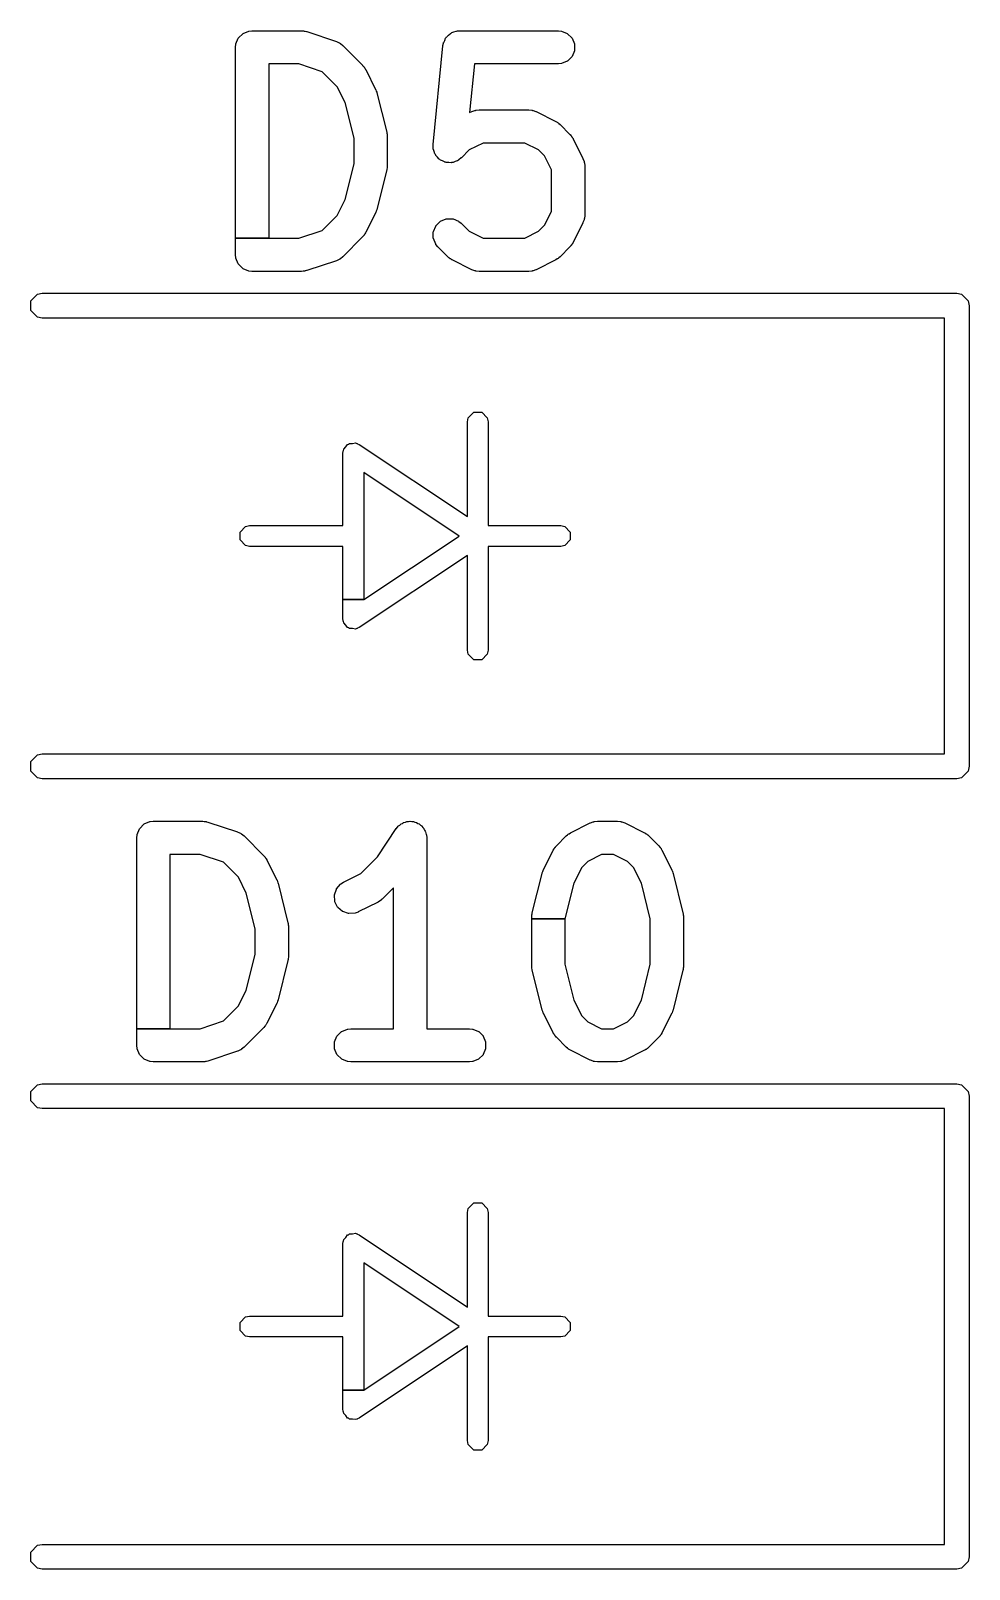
# Model space of a CAD drawing. Header units: millimetres. Extents: x 73 to 173, y -160 to -92.
# Drawn here: x 156.77 to 161.3, y -154.49 to -147.07 of the extents above; entities that cross this region are included whole.
import ezdxf

# ---------------------------------------------------------------- set-up
doc = ezdxf.new("R2010")
doc.units = ezdxf.units.MM
doc.layers.add('F.Silkscreen', color=41, linetype='CONTINUOUS', true_color=0xf2eda1)

msp = doc.modelspace()

# ---------------------------------------------------------------- linework, layer by layer
at = {"layer": 'F.Silkscreen', "linetype": 'CONTINUOUS'}
for p, q in [((157.763727, -147.138274), (157.774926, -147.111238)), ((157.774926, -147.111238), (157.776009, -147.109615)), ((157.776009, -147.109615), (157.796701, -147.088923)), ((157.796701, -147.088923), (157.798324, -147.08784)), ((157.798324, -147.08784), (157.82536, -147.076641)), ((157.82536, -147.076641), (157.826783, -147.076284)), ((157.826783, -147.076284), (157.841415, -147.074843)), ((157.841415, -147.074843), (157.841905, -147.074819)), ((157.841905, -147.074819), (158.08, -147.074819)), ((158.08, -147.074819), (158.08049, -147.074843)), ((158.08049, -147.074843), (158.087476, -147.07553)), ((158.087476, -147.07553), (158.089026, -147.075421)), ((158.089026, -147.075421), (158.090488, -147.075532)), ((158.090488, -147.075532), (158.09278, -147.076052)), ((158.09278, -147.076052), (158.095123, -147.076284)), ((158.095123, -147.076284), (158.096545, -147.07664)), ((158.096545, -147.07664), (158.097989, -147.077237)), ((158.097989, -147.077237), (158.104826, -147.078793)), ((158.104826, -147.078793), (158.105298, -147.078925)), ((158.105298, -147.078925), (158.248155, -147.126544)), ((158.770826, -147.121133), (158.774926, -147.111237)), ((158.774926, -147.111237), (158.776009, -147.109616)), ((158.776009, -147.109616), (158.778158, -147.107465)), ((158.778158, -147.107465), (158.779595, -147.104789)), ((158.779595, -147.104789), (158.780834, -147.103283)), ((158.780834, -147.103283), (158.789128, -147.096495)), ((158.789128, -147.096495), (158.796702, -147.088923)), ((158.796702, -147.088923), (158.798322, -147.08784)), ((158.798322, -147.08784), (158.801129, -147.086675)), ((158.801129, -147.086675), (158.803484, -147.084751)), ((158.803484, -147.084751), (158.805204, -147.083835)), ((158.805204, -147.083835), (158.815462, -147.080739)), ((158.815462, -147.080739), (158.82536, -147.07664)), ((158.82536, -147.07664), (158.826782, -147.076284)), ((158.826782, -147.076284), (158.831902, -147.075778)), ((158.831902, -147.075778), (158.833224, -147.075381)), ((158.833224, -147.075381), (158.83516, -147.075194)), ((158.83516, -147.075194), (158.836494, -147.075326)), ((158.836494, -147.075326), (158.841416, -147.074843)), ((158.841416, -147.074843), (158.841905, -147.074819)), ((158.841905, -147.074819), (159.318095, -147.074819)), ((159.318095, -147.074819), (159.318585, -147.074843)), ((159.318585, -147.074843), (159.333217, -147.076284)), ((159.333217, -147.076284), (159.33464, -147.076641)), ((159.33464, -147.076641), (159.361676, -147.08784)), ((159.361676, -147.08784), (159.363299, -147.088923)), ((159.363299, -147.088923), (159.383991, -147.109615)), ((159.383991, -147.109615), (159.385074, -147.111238)), ((159.385074, -147.111238), (159.396273, -147.138274)), ((157.761905, -147.154819), (157.761929, -147.154329)), ((157.761905, -148.074819), (157.761905, -147.154819)), ((157.761929, -147.154329), (157.76337, -147.139697)), ((157.76337, -147.139697), (157.763727, -147.138274)), ((158.248155, -147.126544), (158.248612, -147.126721)), ((158.248612, -147.126721), (158.262037, -147.132715)), ((158.262037, -147.132715), (158.263275, -147.133504)), ((158.263275, -147.133504), (158.264696, -147.134737)), ((158.264696, -147.134737), (158.266439, -147.135459)), ((158.266439, -147.135459), (158.267697, -147.136213)), ((158.267697, -147.136213), (158.279062, -147.14554)), ((158.279062, -147.14554), (158.279426, -147.145869)), ((158.279426, -147.145869), (158.374664, -147.241107)), ((158.714683, -147.623048), (158.762302, -147.146858)), ((158.762302, -147.146858), (158.762375, -147.146373)), ((158.762375, -147.146373), (158.763346, -147.141528)), ((158.763346, -147.140187), (158.763726, -147.138275)), ((158.763346, -147.141528), (158.763346, -147.140187)), ((158.763726, -147.138275), (158.764253, -147.137)), ((158.764253, -147.137), (158.765265, -147.131957)), ((158.765265, -147.131957), (158.765761, -147.130576)), ((158.765761, -147.130576), (158.770826, -147.121133)), ((159.396273, -147.171364), (159.385074, -147.1984)), ((159.396273, -147.138274), (159.396654, -147.140187)), ((159.396654, -147.169451), (159.396273, -147.171364)), ((159.396654, -147.140187), (159.396654, -147.169451)), ((158.06702, -147.234819), (157.921905, -147.234819)), ((157.921905, -147.234819), (157.921905, -148.074819)), ((158.17964, -147.272359), (158.06702, -147.234819)), ((158.374664, -147.241107), (158.374993, -147.241471)), ((158.374993, -147.241471), (158.379445, -147.246895)), ((158.379445, -147.246895), (158.380622, -147.247916)), ((158.380622, -147.247916), (158.381576, -147.249028)), ((158.381576, -147.249028), (158.382827, -147.251015)), ((158.382827, -147.251015), (158.384321, -147.252836)), ((158.384321, -147.252836), (158.385076, -147.254096)), ((158.385076, -147.254096), (158.385672, -147.255536)), ((158.385672, -147.255536), (158.389408, -147.261471)), ((158.389408, -147.261471), (158.389649, -147.261899)), ((158.389649, -147.261899), (158.437268, -147.357137)), ((158.914304, -147.234819), (158.890837, -147.46948)), ((159.318095, -147.234819), (158.914304, -147.234819)), ((159.318585, -147.234795), (159.318095, -147.234819)), ((159.333217, -147.233354), (159.318585, -147.234795)), ((159.33464, -147.232997), (159.333217, -147.233354)), ((159.361676, -147.221798), (159.33464, -147.232997)), ((159.363299, -147.220715), (159.361676, -147.221798)), ((159.383991, -147.200023), (159.363299, -147.220715)), ((159.385074, -147.1984), (159.383991, -147.200023)), ((158.252347, -147.345066), (158.17964, -147.272359)), ((158.29023, -147.420832), (158.252347, -147.345066)), ((158.437268, -147.357137), (158.437466, -147.357586)), ((158.437466, -147.357586), (158.43769, -147.358172)), ((158.43769, -147.358172), (158.438237, -147.359196)), ((158.438237, -147.359196), (158.440412, -147.365285)), ((158.440412, -147.365285), (158.442721, -147.371317)), ((158.442721, -147.371317), (158.442972, -147.37245)), ((158.442972, -147.37245), (158.443183, -147.373041)), ((158.443183, -147.373041), (158.443326, -147.373511)), ((158.443326, -147.373511), (158.490945, -147.563987)), ((158.333333, -147.593241), (158.29023, -147.420832)), ((158.890837, -147.46948), (158.901366, -147.464217)), ((158.901366, -147.464217), (158.901815, -147.464019)), ((158.901815, -147.464019), (158.915546, -147.458764)), ((158.915546, -147.458764), (158.916977, -147.458447)), ((158.916977, -147.458447), (158.918857, -147.458312)), ((158.918857, -147.458312), (158.920599, -147.457592)), ((158.920599, -147.457592), (158.922021, -147.457236)), ((158.922021, -147.457236), (158.936653, -147.455795)), ((158.936653, -147.455795), (158.937143, -147.455771)), ((158.937143, -147.455771), (159.175238, -147.455771)), ((159.175238, -147.455771), (159.175728, -147.455795)), ((159.175728, -147.455795), (159.19036, -147.457236)), ((159.19036, -147.457236), (159.191783, -147.457593)), ((159.191783, -147.457593), (159.193522, -147.458313)), ((159.193522, -147.458313), (159.195401, -147.458447)), ((159.195401, -147.458447), (159.196834, -147.458764)), ((159.196834, -147.458764), (159.210566, -147.464019)), ((159.210566, -147.464019), (159.211015, -147.464217)), ((159.211015, -147.464217), (159.306253, -147.511836)), ((159.306253, -147.511836), (159.30668, -147.512076)), ((159.30668, -147.512076), (159.312621, -147.515814)), ((159.312621, -147.515814), (159.314059, -147.516411)), ((159.314059, -147.516411), (159.315317, -147.517166)), ((159.315317, -147.517166), (159.317127, -147.518652)), ((159.317127, -147.518652), (159.319123, -147.519908)), ((159.319123, -147.519908), (159.320238, -147.520864)), ((159.320238, -147.520864), (159.321261, -147.522044)), ((159.321261, -147.522044), (159.326681, -147.526492)), ((159.326681, -147.526492), (159.327045, -147.526821)), ((159.327045, -147.526821), (159.374664, -147.57444)), ((158.333333, -147.716395), (158.333333, -147.593241)), ((158.490945, -147.563987), (158.49104, -147.564469)), ((158.49104, -147.564469), (158.491324, -147.566392)), ((158.491324, -147.566392), (158.491512, -147.566846)), ((158.491512, -147.566846), (158.491868, -147.568269)), ((158.491868, -147.568269), (158.492398, -147.57366)), ((158.492398, -147.57366), (158.49319, -147.579012)), ((158.493189, -147.580482), (158.493117, -147.580959)), ((158.493117, -147.580959), (158.493309, -147.582899)), ((158.49319, -147.579012), (158.493189, -147.580482)), ((158.493309, -147.582899), (158.493333, -147.58339)), ((158.493333, -147.58339), (158.493333, -147.726247)), ((158.714636, -147.638242), (158.714658, -147.623539)), ((158.714658, -147.623539), (158.714683, -147.623048)), ((158.956028, -147.615771), (158.889296, -147.649137)), ((159.156353, -147.615771), (158.956028, -147.615771)), ((159.223085, -147.649137), (159.156353, -147.615771)), ((159.374664, -147.57444), (159.374993, -147.574804)), ((159.374993, -147.574804), (159.379442, -147.580226)), ((159.379442, -147.580226), (159.380621, -147.581248)), ((159.380621, -147.581248), (159.381577, -147.582363)), ((159.381577, -147.582363), (159.382829, -147.584353)), ((159.382829, -147.584353), (159.384319, -147.586168)), ((159.384319, -147.586168), (159.385074, -147.587427)), ((159.385074, -147.587427), (159.385668, -147.588861)), ((159.385668, -147.588861), (159.389409, -147.594805)), ((159.389409, -147.594805), (159.389649, -147.595232)), ((159.389649, -147.595232), (159.437268, -147.69047)), ((158.714849, -147.639694), (158.714636, -147.638242)), ((158.715727, -147.642603), (158.714849, -147.639694)), ((158.715727, -147.64564), (158.715727, -147.642603)), ((158.716108, -147.647553), (158.715727, -147.64564)), ((158.720204, -147.657442), (158.716108, -147.647553)), ((158.723302, -147.667709), (158.720204, -147.657442)), ((158.724219, -147.669431), (158.723302, -147.667709)), ((158.726143, -147.671783), (158.724219, -147.669431)), ((158.727307, -147.674591), (158.726143, -147.671783)), ((158.72839, -147.676213), (158.727307, -147.674591)), ((158.735971, -147.683794), (158.72839, -147.676213)), ((158.74275, -147.692079), (158.735971, -147.683794)), ((158.744257, -147.693319), (158.74275, -147.692079)), ((158.746929, -147.694752), (158.744257, -147.693319)), ((158.749082, -147.696905), (158.746929, -147.694752)), ((158.750704, -147.697988), (158.749082, -147.696905)), ((158.760598, -147.702086), (158.750704, -147.697988)), ((158.770043, -147.707153), (158.760598, -147.702086)), ((158.771911, -147.707722), (158.770043, -147.707153)), ((158.774933, -147.708023), (158.771911, -147.707722)), ((158.777741, -147.709187), (158.774933, -147.708023)), ((158.779655, -147.709568), (158.777741, -147.709187)), ((158.790368, -147.709568), (158.779655, -147.709568)), ((158.801028, -147.710634), (158.790368, -147.709568)), ((158.80588, -147.709568), (158.80297, -147.710446)), ((158.808917, -147.709568), (158.80588, -147.709568)), ((158.810831, -147.709187), (158.808917, -147.709568)), ((158.820723, -147.705088), (158.810831, -147.709187)), ((158.830986, -147.701993), (158.820723, -147.705088)), ((158.832709, -147.701075), (158.830986, -147.701993)), ((158.835061, -147.699149), (158.832709, -147.701075)), ((158.837867, -147.697988), (158.835061, -147.699149)), ((158.839126, -147.697234), (158.837867, -147.697988)), ((158.850491, -147.687907), (158.839126, -147.697234)), ((158.850855, -147.687578), (158.850491, -147.687907)), ((158.889296, -147.649137), (158.850855, -147.687578)), ((159.252348, -147.6784), (159.223085, -147.649137)), ((159.285714, -147.745132), (159.252348, -147.6784)), ((159.437268, -147.69047), (159.437466, -147.690919)), ((159.437466, -147.690919), (159.442721, -147.70465)), ((159.442721, -147.70465), (159.443038, -147.706083)), ((159.443038, -147.706083), (159.443171, -147.707962)), ((159.443171, -147.707962), (159.443892, -147.709702)), ((159.443892, -147.709702), (159.444249, -147.711125)), ((158.29023, -147.888803), (158.333333, -147.716395)), ((158.490945, -147.74565), (158.443326, -147.936126)), ((158.49104, -147.745168), (158.490945, -147.74565)), ((158.491324, -147.743243), (158.49104, -147.745168)), ((158.491511, -147.742793), (158.491324, -147.743243)), ((158.491868, -147.741368), (158.491511, -147.742793)), ((158.492398, -147.735975), (158.491868, -147.741368)), ((158.49319, -147.730625), (158.492398, -147.735975)), ((158.493309, -147.726738), (158.493117, -147.728677)), ((158.493117, -147.728677), (158.493189, -147.729156)), ((158.493189, -147.729156), (158.49319, -147.730625)), ((158.493333, -147.726247), (158.493309, -147.726738)), ((158.80297, -147.710446), (158.801028, -147.710634)), ((159.285714, -147.945456), (159.285714, -147.745132)), ((159.444249, -147.711125), (159.44569, -147.725757)), ((159.44569, -147.725757), (159.445714, -147.726247)), ((159.445714, -147.726247), (159.445714, -147.964342)), ((158.252347, -147.96457), (158.29023, -147.888803)), ((158.179639, -148.037278), (158.252347, -147.96457)), ((158.437268, -147.9525), (158.389649, -148.047738)), ((158.437466, -147.952049), (158.437268, -147.9525)), ((158.437689, -147.951464), (158.437466, -147.952049)), ((158.438237, -147.950441), (158.437689, -147.951464)), ((158.440407, -147.944365), (158.438237, -147.950441)), ((158.442721, -147.938321), (158.440407, -147.944365)), ((158.442971, -147.937188), (158.442721, -147.938321)), ((158.443183, -147.936597), (158.442971, -147.937188)), ((158.443326, -147.936126), (158.443183, -147.936597)), ((158.72839, -148.014376), (158.749083, -147.993683)), ((158.749083, -147.993683), (158.750706, -147.9926)), ((158.750706, -147.9926), (158.777742, -147.981402)), ((158.777742, -147.981402), (158.779655, -147.981021)), ((158.779655, -147.981021), (158.808918, -147.981021)), ((158.808918, -147.981021), (158.810831, -147.981402)), ((158.810831, -147.981402), (158.837867, -147.992601)), ((158.837867, -147.992601), (158.839126, -147.993355)), ((158.839126, -147.993355), (158.850492, -148.002683)), ((158.850492, -148.002683), (158.850856, -148.003013)), ((158.850856, -148.003013), (158.889294, -148.041452)), ((159.252346, -148.012191), (159.285714, -147.945456)), ((159.437268, -148.000119), (159.389649, -148.095357)), ((159.437466, -147.99967), (159.437268, -148.000119)), ((159.442721, -147.985939), (159.437466, -147.99967)), ((159.443038, -147.984506), (159.442721, -147.985939)), ((159.443171, -147.982626), (159.443038, -147.984506)), ((159.443892, -147.980888), (159.443171, -147.982626)), ((159.444249, -147.979464), (159.443892, -147.980888)), ((159.44569, -147.964832), (159.444249, -147.979464)), ((159.445714, -147.964342), (159.44569, -147.964832)), ((157.761905, -148.154819), (157.761905, -148.074819)), ((157.761905, -148.074819), (157.921905, -148.074819)), ((157.921905, -148.074819), (157.761905, -148.074819)), ((157.921905, -148.074819), (158.06702, -148.074819)), ((158.06702, -148.074819), (158.179639, -148.037278)), ((158.374665, -148.068529), (158.279426, -148.163769)), ((158.374994, -148.068165), (158.374665, -148.068529)), ((158.379441, -148.062744), (158.374994, -148.068165)), ((158.380619, -148.061724), (158.379441, -148.062744)), ((158.381577, -148.060607), (158.380619, -148.061724)), ((158.382828, -148.058616), (158.381577, -148.060607)), ((158.38432, -148.056801), (158.382828, -148.058616)), ((158.385076, -148.055539), (158.38432, -148.056801)), ((158.385669, -148.054103), (158.385076, -148.055539)), ((158.389408, -148.048166), (158.385669, -148.054103)), ((158.389649, -148.047738), (158.389408, -148.048166)), ((158.715727, -148.044948), (158.716108, -148.043035)), ((158.715727, -148.074211), (158.715727, -148.044948)), ((158.716108, -148.076124), (158.715727, -148.074211)), ((158.716108, -148.043035), (158.727307, -148.015999)), ((158.727306, -148.10316), (158.716108, -148.076124)), ((158.727307, -148.015999), (158.72839, -148.014376)), ((158.889294, -148.041452), (158.956028, -148.074819)), ((158.956028, -148.074819), (159.156353, -148.074819)), ((159.156353, -148.074819), (159.223085, -148.041452)), ((159.223085, -148.041452), (159.252346, -148.012191)), ((157.761929, -148.155309), (157.761905, -148.154819)), ((157.76337, -148.169941), (157.761929, -148.155309)), ((158.72806, -148.104419), (158.727306, -148.10316)), ((158.737387, -148.115784), (158.72806, -148.104419)), ((158.737716, -148.116147), (158.737387, -148.115784)), ((158.785335, -148.163767), (158.737716, -148.116147)), ((159.374664, -148.116148), (159.327046, -148.163767)), ((159.374993, -148.115785), (159.374664, -148.116148)), ((159.379441, -148.110363), (159.374993, -148.115785)), ((159.380619, -148.109343), (159.379441, -148.110363)), ((159.381577, -148.108226), (159.380619, -148.109343)), ((159.382828, -148.106235), (159.381577, -148.108226)), ((159.38432, -148.10442), (159.382828, -148.106235)), ((159.385076, -148.103158), (159.38432, -148.10442)), ((159.385669, -148.101722), (159.385076, -148.103158)), ((159.389408, -148.095785), (159.385669, -148.101722)), ((159.389649, -148.095357), (159.389408, -148.095785)), ((157.763727, -148.171364), (157.76337, -148.169941)), ((157.774926, -148.1984), (157.763727, -148.171364)), ((157.776009, -148.200023), (157.774926, -148.1984)), ((157.796701, -148.220715), (157.776009, -148.200023)), ((157.798324, -148.221798), (157.796701, -148.220715)), ((157.82536, -148.232997), (157.798324, -148.221798)), ((158.248155, -148.183094), (158.105298, -148.230713)), ((158.248612, -148.182917), (158.248155, -148.183094)), ((158.262037, -148.176923), (158.248612, -148.182917)), ((158.263276, -148.176133), (158.262037, -148.176923)), ((158.264696, -148.1749), (158.263276, -148.176133)), ((158.266437, -148.17418), (158.264696, -148.1749)), ((158.267697, -148.173425), (158.266437, -148.17418)), ((158.279062, -148.164098), (158.267697, -148.173425)), ((158.279426, -148.163769), (158.279062, -148.164098)), ((158.785699, -148.164097), (158.785335, -148.163767)), ((158.791121, -148.168546), (158.785699, -148.164097)), ((158.792144, -148.169726), (158.791121, -148.168546)), ((158.793257, -148.170681), (158.792144, -148.169726)), ((158.795249, -148.171935), (158.793257, -148.170681)), ((158.797065, -148.173425), (158.795249, -148.171935)), ((158.798323, -148.174179), (158.797065, -148.173425)), ((158.799757, -148.174773), (158.798323, -148.174179)), ((158.805701, -148.178514), (158.799757, -148.174773)), ((158.806128, -148.178754), (158.805701, -148.178514)), ((158.901366, -148.226373), (158.806128, -148.178754)), ((158.901815, -148.226571), (158.901366, -148.226373)), ((158.915546, -148.231826), (158.901815, -148.226571)), ((159.210566, -148.226571), (159.196834, -148.231826)), ((159.211015, -148.226373), (159.210566, -148.226571)), ((159.306253, -148.178754), (159.211015, -148.226373)), ((159.306681, -148.178513), (159.306253, -148.178754)), ((159.312617, -148.174775), (159.306681, -148.178513)), ((159.314057, -148.17418), (159.312617, -148.174775)), ((159.315317, -148.173424), (159.314057, -148.17418)), ((159.317127, -148.171937), (159.315317, -148.173424)), ((159.319123, -148.170682), (159.317127, -148.171937)), ((159.320238, -148.169725), (159.319123, -148.170682)), ((159.321259, -148.168546), (159.320238, -148.169725)), ((159.326682, -148.164097), (159.321259, -148.168546)), ((159.327046, -148.163767), (159.326682, -148.164097)), ((157.826783, -148.233354), (157.82536, -148.232997)), ((157.841415, -148.234795), (157.826783, -148.233354)), ((157.841905, -148.234819), (157.841415, -148.234795)), ((158.08, -148.234819), (157.841905, -148.234819)), ((158.080491, -148.234795), (158.08, -148.234819)), ((158.087475, -148.234106), (158.080491, -148.234795)), ((158.089024, -148.234217), (158.087475, -148.234106)), ((158.090489, -148.234105), (158.089024, -148.234217)), ((158.092776, -148.233584), (158.090489, -148.234105)), ((158.095121, -148.233354), (158.092776, -148.233584)), ((158.096547, -148.232997), (158.095121, -148.233354)), ((158.097985, -148.2324), (158.096547, -148.232997)), ((158.104825, -148.230846), (158.097985, -148.2324)), ((158.105298, -148.230713), (158.104825, -148.230846)), ((158.916979, -148.232143), (158.915546, -148.231826)), ((158.918858, -148.232276), (158.916979, -148.232143)), ((158.920598, -148.232997), (158.918858, -148.232276)), ((158.922021, -148.233354), (158.920598, -148.232997)), ((158.936653, -148.234795), (158.922021, -148.233354)), ((158.937143, -148.234819), (158.936653, -148.234795)), ((159.175238, -148.234819), (158.937143, -148.234819)), ((159.175728, -148.234795), (159.175238, -148.234819)), ((159.19036, -148.233354), (159.175728, -148.234795)), ((159.191785, -148.232997), (159.19036, -148.233354)), ((159.193522, -148.232276), (159.191785, -148.232997)), ((159.1954, -148.232144), (159.193522, -148.232276)), ((159.196834, -148.231826), (159.1954, -148.232144)), ((156.774567, -148.377039), (156.807039, -148.344567)), ((156.774567, -148.422961), (156.774567, -148.377039)), ((156.807039, -148.344567), (156.83, -148.34)), ((156.83, -148.34), (161.24, -148.34)), ((161.24, -148.34), (161.262961, -148.344567)), ((161.262961, -148.344567), (161.295433, -148.377039)), ((161.295433, -148.377039), (161.3, -148.4)), ((156.807039, -148.455433), (156.774567, -148.422961)), ((161.3, -148.4), (161.3, -150.62)), ((156.83, -148.46), (156.807039, -148.455433)), ((161.18, -148.46), (156.83, -148.46)), ((161.18, -150.56), (161.18, -148.46)), ((158.88, -148.96), (158.883806, -148.940866)), ((158.88, -149.416573), (158.88, -148.96)), ((158.883806, -148.940866), (158.910866, -148.913806)), ((158.910866, -148.913806), (158.949134, -148.913806)), ((158.949134, -148.913806), (158.976194, -148.940866)), ((158.976194, -148.940866), (158.98, -148.96)), ((158.98, -148.96), (158.98, -149.46)), ((158.28, -149.11), (158.281441, -149.102751)), ((158.28, -149.46), (158.28, -149.11)), ((158.280951, -149.100297), (158.282346, -149.098203)), ((158.281441, -149.102751), (158.280951, -149.100297)), ((158.282346, -149.098203), (158.283806, -149.090866)), ((158.283806, -149.090866), (158.294102, -149.080569)), ((158.294102, -149.080569), (158.302178, -149.068456)), ((158.302178, -149.068456), (158.307225, -149.067446)), ((158.307225, -149.067446), (158.310866, -149.063806)), ((158.310866, -149.063806), (158.325428, -149.063806)), ((158.325428, -149.063806), (158.339703, -149.060951)), ((158.339703, -149.060951), (158.346617, -149.063806)), ((158.346617, -149.063806), (158.349134, -149.063806)), ((158.349134, -149.063806), (158.350904, -149.065576)), ((158.350904, -149.065576), (158.357735, -149.068397)), ((158.357735, -149.068397), (158.88, -149.416573)), ((158.839861, -149.51), (158.38, -149.203426)), ((158.38, -149.203426), (158.38, -149.816573)), ((157.783806, -149.490866), (157.810866, -149.463806)), ((157.810866, -149.463806), (157.83, -149.46)), ((157.83, -149.46), (158.28, -149.46)), ((158.98, -149.46), (159.33, -149.46)), ((159.33, -149.46), (159.349134, -149.463806)), ((159.349134, -149.463806), (159.376194, -149.490866)), ((157.783806, -149.529134), (157.783806, -149.490866)), ((157.810866, -149.556194), (157.783806, -149.529134)), ((157.83, -149.56), (157.810866, -149.556194)), ((158.28, -149.56), (157.83, -149.56)), ((158.28, -149.816573), (158.28, -149.56)), ((158.38, -149.816573), (158.839861, -149.51)), ((159.33, -149.56), (158.98, -149.56)), ((158.98, -149.56), (158.98, -150.06)), ((159.349134, -149.556194), (159.33, -149.56)), ((159.376194, -149.529134), (159.349134, -149.556194)), ((159.376194, -149.490866), (159.376194, -149.529134)), ((158.88, -149.603426), (158.357735, -149.951603)), ((158.88, -150.06), (158.88, -149.603426)), ((158.28, -149.91), (158.28, -149.816573)), ((158.28, -149.816573), (158.38, -149.816573)), ((158.38, -149.816573), (158.28, -149.816573)), ((158.281441, -149.917248), (158.28, -149.91)), ((158.280951, -149.919703), (158.281441, -149.917248)), ((158.282346, -149.921796), (158.280951, -149.919703)), ((158.283806, -149.929134), (158.282346, -149.921796)), ((158.294102, -149.93943), (158.283806, -149.929134)), ((158.302178, -149.951544), (158.294102, -149.93943)), ((158.307225, -149.952553), (158.302178, -149.951544)), ((158.310866, -149.956194), (158.307225, -149.952553)), ((158.325428, -149.956194), (158.310866, -149.956194)), ((158.339703, -149.959049), (158.325428, -149.956194)), ((158.346617, -149.956194), (158.339703, -149.959049)), ((158.349134, -149.956194), (158.346617, -149.956194)), ((158.350904, -149.954423), (158.349134, -149.956194)), ((158.357735, -149.951603), (158.350904, -149.954423)), ((158.883806, -150.079134), (158.88, -150.06)), ((158.910866, -150.106194), (158.883806, -150.079134)), ((158.976194, -150.079134), (158.949134, -150.106194)), ((158.98, -150.06), (158.976194, -150.079134)), ((158.949134, -150.106194), (158.910866, -150.106194)), ((156.774567, -150.597039), (156.807039, -150.564567)), ((156.774567, -150.642961), (156.774567, -150.597039)), ((156.807039, -150.564567), (156.83, -150.56)), ((156.83, -150.56), (161.18, -150.56)), ((156.807039, -150.675433), (156.774567, -150.642961)), ((156.83, -150.68), (156.807039, -150.675433)), ((161.262961, -150.675433), (161.24, -150.68)), ((161.295433, -150.642961), (161.262961, -150.675433)), ((161.3, -150.62), (161.295433, -150.642961)), ((161.24, -150.68), (156.83, -150.68)), ((157.299818, -150.919615), (157.32051, -150.898923)), ((157.32051, -150.898923), (157.322133, -150.89784)), ((157.322133, -150.89784), (157.349169, -150.886641)), ((157.349169, -150.886641), (157.350592, -150.886284)), ((157.350592, -150.886284), (157.365224, -150.884843)), ((157.365224, -150.884843), (157.365714, -150.884819)), ((157.365714, -150.884819), (157.603809, -150.884819)), ((157.603809, -150.884819), (157.604299, -150.884843)), ((157.604299, -150.884843), (157.611285, -150.88553)), ((157.611285, -150.88553), (157.612835, -150.885421)), ((157.612835, -150.885421), (157.614297, -150.885532)), ((157.614297, -150.885532), (157.616589, -150.886052)), ((157.616589, -150.886052), (157.618932, -150.886284)), ((157.618932, -150.886284), (157.620354, -150.88664)), ((157.620354, -150.88664), (157.621798, -150.887237)), ((157.621798, -150.887237), (157.628635, -150.888793)), ((157.628635, -150.888793), (157.629107, -150.888925)), ((157.629107, -150.888925), (157.771964, -150.936544)), ((158.553701, -150.903826), (158.558606, -150.898923)), ((158.558606, -150.898923), (158.560227, -150.89784)), ((158.560227, -150.89784), (158.566556, -150.895217)), ((158.566556, -150.895217), (158.572254, -150.891403)), ((158.572254, -150.891403), (158.574055, -150.890655)), ((158.574055, -150.890655), (158.580853, -150.889294)), ((158.580853, -150.889294), (158.587264, -150.88664)), ((158.587264, -150.88664), (158.589177, -150.88626)), ((158.589177, -150.88626), (158.596029, -150.88626)), ((158.596029, -150.88626), (158.602749, -150.884916)), ((158.602749, -150.884916), (158.6047, -150.884914)), ((158.6047, -150.884914), (158.611504, -150.88626)), ((158.611504, -150.88626), (158.618441, -150.88626)), ((158.618441, -150.88626), (158.620355, -150.886641)), ((158.620355, -150.886641), (158.626684, -150.889263)), ((158.626684, -150.889263), (158.633408, -150.890593)), ((158.633408, -150.890593), (158.635211, -150.891338)), ((158.635211, -150.891338), (158.640981, -150.895184)), ((158.640981, -150.895184), (158.647391, -150.89784)), ((158.647391, -150.89784), (158.649013, -150.898923)), ((158.649013, -150.898923), (158.653858, -150.903768)), ((159.377556, -150.940884), (159.472794, -150.893265)), ((159.472794, -150.893265), (159.473243, -150.893067)), ((159.473243, -150.893067), (159.486974, -150.887812)), ((159.486974, -150.887812), (159.488405, -150.887495)), ((159.488405, -150.887495), (159.490285, -150.88736)), ((159.490285, -150.88736), (159.492027, -150.88664)), ((159.492027, -150.88664), (159.493449, -150.886284)), ((159.493449, -150.886284), (159.508081, -150.884843)), ((159.508081, -150.884843), (159.508571, -150.884819)), ((159.508571, -150.884819), (159.603809, -150.884819)), ((159.603809, -150.884819), (159.604299, -150.884843)), ((159.604299, -150.884843), (159.618931, -150.886284)), ((159.618931, -150.886284), (159.620354, -150.886641)), ((159.620354, -150.886641), (159.622093, -150.887361)), ((159.622093, -150.887361), (159.623972, -150.887495)), ((159.623972, -150.887495), (159.625405, -150.887812)), ((159.625405, -150.887812), (159.639137, -150.893067)), ((159.639137, -150.893067), (159.639586, -150.893265)), ((159.639586, -150.893265), (159.734824, -150.940884)), ((157.285714, -150.964819), (157.285738, -150.964329)), ((157.285714, -151.884819), (157.285714, -150.964819)), ((157.285738, -150.964329), (157.287179, -150.949697)), ((157.287179, -150.949697), (157.287536, -150.948274)), ((157.287536, -150.948274), (157.298735, -150.921238)), ((157.298735, -150.921238), (157.299818, -150.919615)), ((157.771964, -150.936544), (157.772421, -150.936721)), ((157.772421, -150.936721), (157.785846, -150.942715)), ((157.785846, -150.942715), (157.787084, -150.943504)), ((157.787084, -150.943504), (157.788505, -150.944737)), ((157.788505, -150.944737), (157.790248, -150.945459)), ((157.790248, -150.945459), (157.791506, -150.946213)), ((157.791506, -150.946213), (157.802871, -150.95554)), ((157.802871, -150.95554), (157.803235, -150.955869)), ((157.803235, -150.955869), (157.898473, -151.051107)), ((158.446401, -151.056708), (158.537245, -150.920442)), ((158.537245, -150.920442), (158.537483, -150.920115)), ((158.537483, -150.920115), (158.537517, -150.920072)), ((158.537517, -150.920072), (158.537564, -150.920109)), ((158.537564, -150.920109), (158.537666, -150.919959)), ((158.537632, -150.919931), (158.546853, -150.908673)), ((158.537666, -150.919959), (158.537632, -150.919931)), ((158.546853, -150.908673), (158.547938, -150.907687)), ((158.547938, -150.907687), (158.553701, -150.903826)), ((158.653858, -150.903768), (158.659561, -150.90757)), ((158.659561, -150.90757), (158.660942, -150.908948)), ((158.660942, -150.908948), (158.664801, -150.914711)), ((158.664801, -150.914711), (158.669705, -150.919615)), ((158.669705, -150.919615), (158.670788, -150.921238)), ((158.670788, -150.921238), (158.673409, -150.927567)), ((158.673409, -150.927567), (158.677224, -150.933263)), ((158.677224, -150.933263), (158.677973, -150.935065)), ((158.677973, -150.935065), (158.679333, -150.941867)), ((158.679333, -150.941867), (158.681987, -150.948274)), ((158.681987, -150.948274), (158.682344, -150.949697)), ((158.682344, -150.949697), (158.683769, -150.964173)), ((158.683699, -150.964179), (158.683698, -150.964212)), ((158.683698, -150.964212), (158.683771, -150.964204)), ((158.683769, -150.964173), (158.683699, -150.964179)), ((158.683771, -150.964204), (158.683777, -150.964257)), ((158.683777, -150.964257), (158.683809, -150.964819)), ((158.683809, -150.964819), (158.683809, -151.884819)), ((159.309145, -151.003488), (159.356764, -150.955869)), ((159.356764, -150.955869), (159.357128, -150.95554)), ((159.357128, -150.95554), (159.362551, -150.951088)), ((159.362551, -150.951088), (159.363573, -150.949911)), ((159.363573, -150.949911), (159.364685, -150.948957)), ((159.364685, -150.948957), (159.366677, -150.947702)), ((159.366677, -150.947702), (159.368493, -150.946213)), ((159.368493, -150.946213), (159.369749, -150.94546)), ((159.369749, -150.94546), (159.371183, -150.944864)), ((159.371183, -150.944864), (159.377129, -150.941124)), ((159.377129, -150.941124), (159.377556, -150.940884)), ((159.734824, -150.940884), (159.735251, -150.941124)), ((159.735251, -150.941124), (159.741192, -150.944862)), ((159.741192, -150.944862), (159.74263, -150.945459)), ((159.74263, -150.945459), (159.743888, -150.946214)), ((159.743888, -150.946214), (159.745698, -150.9477)), ((159.745698, -150.9477), (159.747694, -150.948956)), ((159.747694, -150.948956), (159.748809, -150.949912)), ((159.748809, -150.949912), (159.749832, -150.951092)), ((159.749832, -150.951092), (159.755252, -150.95554)), ((159.755252, -150.95554), (159.755616, -150.955869)), ((159.755616, -150.955869), (159.803235, -151.003488)), ((157.590829, -151.044819), (157.445714, -151.044819)), ((157.445714, -151.044819), (157.445714, -151.884819)), ((157.703449, -151.082359), (157.590829, -151.044819)), ((159.246541, -151.119518), (159.29416, -151.02428)), ((159.29416, -151.02428), (159.2944, -151.023853)), ((159.2944, -151.023853), (159.29814, -151.017907)), ((159.29814, -151.017907), (159.298736, -151.016473)), ((159.298736, -151.016473), (159.299489, -151.015217)), ((159.299489, -151.015217), (159.300978, -151.013401)), ((159.300978, -151.013401), (159.302233, -151.011409)), ((159.302233, -151.011409), (159.303187, -151.010297)), ((159.303187, -151.010297), (159.304364, -151.009275)), ((159.304364, -151.009275), (159.308816, -151.003852)), ((159.308816, -151.003852), (159.309145, -151.003488)), ((159.527456, -151.044819), (159.460724, -151.078185)), ((159.584924, -151.044819), (159.527456, -151.044819)), ((159.651656, -151.078185), (159.584924, -151.044819)), ((159.803235, -151.003488), (159.803564, -151.003852)), ((159.803564, -151.003852), (159.808013, -151.009274)), ((159.808013, -151.009274), (159.809192, -151.010296)), ((159.809192, -151.010296), (159.810148, -151.011411)), ((159.810148, -151.011411), (159.8114, -151.013401)), ((159.8114, -151.013401), (159.81289, -151.015216)), ((159.81289, -151.015216), (159.813645, -151.016475)), ((159.813645, -151.016475), (159.814239, -151.017909)), ((159.814239, -151.017909), (159.81798, -151.023853)), ((159.81798, -151.023853), (159.81822, -151.02428)), ((159.81822, -151.02428), (159.865839, -151.119518)), ((157.776156, -151.155066), (157.703449, -151.082359)), ((157.898473, -151.051107), (157.898802, -151.051471)), ((157.898802, -151.051471), (157.903254, -151.056895)), ((157.903254, -151.056895), (157.904431, -151.057916)), ((157.904431, -151.057916), (157.905385, -151.059028)), ((157.905385, -151.059028), (157.906636, -151.061015)), ((157.906636, -151.061015), (157.90813, -151.062836)), ((157.90813, -151.062836), (157.908885, -151.064096)), ((157.908885, -151.064096), (157.909481, -151.065536)), ((157.909481, -151.065536), (157.913217, -151.071471)), ((157.913217, -151.071471), (157.913458, -151.071899)), ((157.913458, -151.071899), (157.961077, -151.167137)), ((158.365942, -151.137167), (158.446401, -151.056708)), ((159.245573, -151.121576), (159.246119, -151.12055)), ((159.246119, -151.12055), (159.246345, -151.119963)), ((159.246345, -151.119963), (159.246541, -151.119518)), ((159.43146, -151.107448), (159.393577, -151.183214)), ((159.460724, -151.078185), (159.43146, -151.107448)), ((159.680918, -151.107447), (159.651656, -151.078185)), ((159.718801, -151.183213), (159.680918, -151.107447)), ((159.865839, -151.119518), (159.866037, -151.119967)), ((159.866037, -151.119967), (159.866261, -151.120553)), ((159.866261, -151.120553), (159.866808, -151.121577)), ((157.814039, -151.230832), (157.776156, -151.155066)), ((157.961077, -151.167137), (157.961275, -151.167586)), ((157.961275, -151.167586), (157.961499, -151.168172)), ((157.961499, -151.168172), (157.962046, -151.169196)), ((157.962046, -151.169196), (157.964215, -151.175268)), ((157.964215, -151.175268), (157.96653, -151.181317)), ((157.96653, -151.181317), (157.966781, -151.18245)), ((157.966781, -151.18245), (157.966992, -151.183041)), ((157.966992, -151.183041), (157.967135, -151.183511)), ((157.967135, -151.183511), (158.014754, -151.373987)), ((158.249161, -151.210115), (158.268334, -151.188007)), ((158.268334, -151.188007), (158.269448, -151.187051)), ((158.269448, -151.187051), (158.281891, -151.179219)), ((158.281891, -151.179219), (158.282318, -151.178979)), ((158.282318, -151.178979), (158.365942, -151.137167)), ((159.192864, -151.326368), (159.240483, -151.135892)), ((159.240483, -151.135892), (159.240624, -151.135426)), ((159.240624, -151.135426), (159.240836, -151.134829)), ((159.240836, -151.134829), (159.241088, -151.133699)), ((159.241088, -151.133699), (159.243402, -151.12765)), ((159.243402, -151.12765), (159.245573, -151.121576)), ((159.393577, -151.183214), (159.350476, -151.355621)), ((159.761904, -151.355622), (159.718801, -151.183213)), ((159.866808, -151.121577), (159.868983, -151.127666)), ((159.868983, -151.127666), (159.871292, -151.133698)), ((159.871292, -151.133698), (159.871543, -151.134831)), ((159.871543, -151.134831), (159.871754, -151.135422)), ((159.871754, -151.135422), (159.871897, -151.135892)), ((159.871897, -151.135892), (159.919516, -151.326368)), ((157.857142, -151.403241), (157.814039, -151.230832)), ((158.238697, -151.241506), (158.238941, -151.239571)), ((158.240771, -151.270696), (158.238697, -151.241506)), ((158.238941, -151.239571), (158.248195, -151.21181)), ((158.248195, -151.21181), (158.249161, -151.210115)), ((158.458175, -151.269137), (158.456914, -151.269894)), ((158.459984, -151.26765), (158.458175, -151.269137)), ((158.461978, -151.266397), (158.459984, -151.26765)), ((158.463096, -151.265438), (158.461978, -151.266397)), ((158.464116, -151.26426), (158.463096, -151.265438)), ((158.469538, -151.259812), (158.464116, -151.26426)), ((158.469902, -151.259483), (158.469538, -151.259812)), ((158.523809, -151.205576), (158.469902, -151.259483)), ((158.523809, -151.884819), (158.523809, -151.205576)), ((158.241286, -151.272578), (158.240771, -151.270696)), ((158.254373, -151.298753), (158.241286, -151.272578)), ((158.255569, -151.300294), (158.254373, -151.298753)), ((158.277677, -151.319467), (158.255569, -151.300294)), ((158.279372, -151.320433), (158.277677, -151.319467)), ((158.307133, -151.329687), (158.279372, -151.320433)), ((158.309068, -151.329931), (158.307133, -151.329687)), ((158.338258, -151.327857), (158.309068, -151.329931)), ((158.339691, -151.32754), (158.338258, -151.327857)), ((158.353423, -151.322285), (158.339691, -151.32754)), ((158.353872, -151.322087), (158.353423, -151.322285)), ((158.44911, -151.274468), (158.353872, -151.322087)), ((158.449538, -151.274227), (158.44911, -151.274468)), ((158.455474, -151.270489), (158.449538, -151.274227)), ((158.456914, -151.269894), (158.455474, -151.270489)), ((159.1905, -151.345282), (159.19069, -151.343342)), ((159.190619, -151.341394), (159.191409, -151.336047)), ((159.190619, -151.342859), (159.190619, -151.341394)), ((159.19069, -151.343342), (159.190619, -151.342859)), ((159.191409, -151.336047), (159.191941, -151.330649)), ((159.191941, -151.330649), (159.192295, -151.329231)), ((159.192295, -151.329231), (159.192483, -151.328774)), ((159.192483, -151.328774), (159.192769, -151.326848)), ((159.192769, -151.326848), (159.192864, -151.326368)), ((159.919516, -151.326368), (159.919611, -151.32685)), ((159.919611, -151.32685), (159.919895, -151.328773)), ((159.919895, -151.328773), (159.920083, -151.329227)), ((159.920083, -151.329227), (159.920439, -151.33065)), ((159.920439, -151.33065), (159.920969, -151.336041)), ((159.920969, -151.336041), (159.921761, -151.341393)), ((159.92176, -151.342863), (159.921688, -151.34334)), ((159.921688, -151.34334), (159.92188, -151.34528)), ((159.921761, -151.341393), (159.92176, -151.342863)), ((157.857142, -151.526395), (157.857142, -151.403241)), ((158.014754, -151.373987), (158.014849, -151.374469)), ((158.014849, -151.374469), (158.015133, -151.376392)), ((158.015133, -151.376392), (158.015321, -151.376846)), ((158.015321, -151.376846), (158.015677, -151.378269)), ((158.015677, -151.378269), (158.016207, -151.38366)), ((158.016207, -151.38366), (158.016999, -151.389012)), ((158.016998, -151.390482), (158.016926, -151.390959)), ((158.016926, -151.390959), (158.017118, -151.392899)), ((158.016999, -151.389012), (158.016998, -151.390482)), ((158.017118, -151.392899), (158.017142, -151.39339)), ((158.017142, -151.39339), (158.017142, -151.536247)), ((159.190476, -151.345771), (159.1905, -151.345282)), ((159.190476, -151.355621), (159.190476, -151.345771)), ((159.190476, -151.583866), (159.190476, -151.355621)), ((159.190476, -151.355621), (159.350476, -151.355621)), ((159.350476, -151.355621), (159.190476, -151.355621)), ((159.350476, -151.355621), (159.350476, -151.574015)), ((159.761904, -151.574014), (159.761904, -151.355622)), ((159.92188, -151.34528), (159.921904, -151.345771)), ((159.921904, -151.345771), (159.921904, -151.583866)), ((157.814039, -151.698803), (157.857142, -151.526395)), ((158.014754, -151.55565), (157.967135, -151.746126)), ((158.014849, -151.555168), (158.014754, -151.55565)), ((158.015133, -151.553243), (158.014849, -151.555168)), ((158.01532, -151.552793), (158.015133, -151.553243)), ((158.015677, -151.551368), (158.01532, -151.552793)), ((158.016207, -151.545975), (158.015677, -151.551368)), ((158.016999, -151.540625), (158.016207, -151.545975)), ((158.017118, -151.536738), (158.016926, -151.538677)), ((158.016926, -151.538677), (158.016998, -151.539156)), ((158.016998, -151.539156), (158.016999, -151.540625)), ((158.017142, -151.536247), (158.017118, -151.536738)), ((159.1905, -151.584355), (159.190476, -151.583866)), ((159.19069, -151.586295), (159.1905, -151.584355)), ((159.190619, -151.586779), (159.19069, -151.586295)), ((159.190619, -151.588243), (159.190619, -151.586779)), ((159.191409, -151.593589), (159.190619, -151.588243)), ((159.191941, -151.598988), (159.191409, -151.593589)), ((159.192296, -151.600408), (159.191941, -151.598988)), ((159.192483, -151.600861), (159.192296, -151.600408)), ((159.192769, -151.602789), (159.192483, -151.600861)), ((159.192864, -151.603269), (159.192769, -151.602789)), ((159.240483, -151.793745), (159.192864, -151.603269)), ((159.350476, -151.574015), (159.393577, -151.746422)), ((159.718801, -151.746422), (159.761904, -151.574014)), ((159.919516, -151.603269), (159.871897, -151.793745)), ((159.919611, -151.602787), (159.919516, -151.603269)), ((159.919895, -151.600862), (159.919611, -151.602787)), ((159.920082, -151.600412), (159.919895, -151.600862)), ((159.920439, -151.598987), (159.920082, -151.600412)), ((159.920969, -151.593594), (159.920439, -151.598987)), ((159.921761, -151.588244), (159.920969, -151.593594)), ((159.92188, -151.584357), (159.921688, -151.586296)), ((159.921688, -151.586296), (159.92176, -151.586775)), ((159.92176, -151.586775), (159.921761, -151.588244)), ((159.921904, -151.583866), (159.92188, -151.584357)), ((157.776156, -151.77457), (157.814039, -151.698803)), ((157.703448, -151.847278), (157.776156, -151.77457)), ((157.961077, -151.7625), (157.913458, -151.857738)), ((157.961275, -151.762049), (157.961077, -151.7625)), ((157.961498, -151.761464), (157.961275, -151.762049)), ((157.962046, -151.760441), (157.961498, -151.761464)), ((157.964216, -151.754365), (157.962046, -151.760441)), ((157.96653, -151.748321), (157.964216, -151.754365)), ((157.96678, -151.747188), (157.96653, -151.748321)), ((157.966992, -151.746597), (157.96678, -151.747188)), ((157.967135, -151.746126), (157.966992, -151.746597)), ((159.393577, -151.746422), (159.431462, -151.822191)), ((159.680916, -151.822191), (159.718801, -151.746422)), ((157.590829, -151.884819), (157.703448, -151.847278)), ((157.913217, -151.858166), (157.909478, -151.864103)), ((157.913458, -151.857738), (157.913217, -151.858166)), ((159.240625, -151.794212), (159.240483, -151.793745)), ((159.240835, -151.794802), (159.240625, -151.794212)), ((159.241088, -151.795938), (159.240835, -151.794802)), ((159.243415, -151.802019), (159.241088, -151.795938)), ((159.245573, -151.80806), (159.243415, -151.802019)), ((159.246118, -151.809084), (159.245573, -151.80806)), ((159.246344, -151.809672), (159.246118, -151.809084)), ((159.246541, -151.810119), (159.246344, -151.809672)), ((159.29416, -151.905357), (159.246541, -151.810119)), ((159.431462, -151.822191), (159.460722, -151.851452)), ((159.460722, -151.851452), (159.527456, -151.884819)), ((159.584924, -151.884819), (159.651656, -151.851452)), ((159.651656, -151.851452), (159.680916, -151.822191)), ((159.865839, -151.810119), (159.81822, -151.905357)), ((159.866037, -151.809668), (159.865839, -151.810119)), ((159.86626, -151.809083), (159.866037, -151.809668)), ((159.866808, -151.80806), (159.86626, -151.809083)), ((159.868978, -151.801984), (159.866808, -151.80806)), ((159.871292, -151.79594), (159.868978, -151.801984)), ((159.871542, -151.794807), (159.871292, -151.79594)), ((159.871754, -151.794216), (159.871542, -151.794807)), ((159.871897, -151.793745), (159.871754, -151.794216)), ((157.285714, -151.964819), (157.285714, -151.884819)), ((157.285714, -151.884819), (157.445714, -151.884819)), ((157.445714, -151.884819), (157.285714, -151.884819)), ((157.445714, -151.884819), (157.590829, -151.884819)), ((157.898474, -151.878529), (157.803235, -151.973769)), ((157.898803, -151.878165), (157.898474, -151.878529)), ((157.90325, -151.872744), (157.898803, -151.878165)), ((157.904428, -151.871724), (157.90325, -151.872744)), ((157.905386, -151.870607), (157.904428, -151.871724)), ((157.906637, -151.868616), (157.905386, -151.870607)), ((157.908129, -151.866801), (157.906637, -151.868616)), ((157.908885, -151.865539), (157.908129, -151.866801)), ((157.909478, -151.864103), (157.908885, -151.865539)), ((158.239917, -151.948274), (158.251116, -151.921238)), ((158.251116, -151.921238), (158.252199, -151.919615)), ((158.252199, -151.919615), (158.272891, -151.898923)), ((158.272891, -151.898923), (158.274514, -151.89784)), ((158.274514, -151.89784), (158.30155, -151.886641)), ((158.30155, -151.886641), (158.302973, -151.886284)), ((158.302973, -151.886284), (158.317605, -151.884843)), ((158.317605, -151.884843), (158.318095, -151.884819)), ((158.318095, -151.884819), (158.523809, -151.884819)), ((158.683809, -151.884819), (158.889523, -151.884819)), ((158.889523, -151.884819), (158.890013, -151.884843)), ((158.890013, -151.884843), (158.904645, -151.886284)), ((158.904645, -151.886284), (158.906068, -151.886641)), ((158.906068, -151.886641), (158.933104, -151.89784)), ((158.933104, -151.89784), (158.934727, -151.898923)), ((158.934727, -151.898923), (158.955419, -151.919615)), ((158.955419, -151.919615), (158.956502, -151.921238)), ((158.956502, -151.921238), (158.967701, -151.948274)), ((159.2944, -151.905785), (159.29416, -151.905357)), ((159.29814, -151.911728), (159.2944, -151.905785)), ((159.298734, -151.91316), (159.29814, -151.911728)), ((159.299488, -151.914419), (159.298734, -151.91316)), ((159.300978, -151.916235), (159.299488, -151.914419)), ((159.302233, -151.918228), (159.300978, -151.916235)), ((159.303188, -151.919342), (159.302233, -151.918228)), ((159.304368, -151.920365), (159.303188, -151.919342)), ((159.308815, -151.925784), (159.304368, -151.920365)), ((159.309144, -151.926147), (159.308815, -151.925784)), ((159.356763, -151.973767), (159.309144, -151.926147)), ((159.527456, -151.884819), (159.584924, -151.884819)), ((159.803235, -151.926148), (159.755617, -151.973767)), ((159.803564, -151.925785), (159.803235, -151.926148)), ((159.808012, -151.920363), (159.803564, -151.925785)), ((159.80919, -151.919343), (159.808012, -151.920363)), ((159.810148, -151.918226), (159.80919, -151.919343)), ((159.811399, -151.916235), (159.810148, -151.918226)), ((159.812891, -151.91442), (159.811399, -151.916235)), ((159.813647, -151.913158), (159.812891, -151.91442)), ((159.81424, -151.911722), (159.813647, -151.913158)), ((159.817979, -151.905785), (159.81424, -151.911722)), ((159.81822, -151.905357), (159.817979, -151.905785)), ((157.285738, -151.965309), (157.285714, -151.964819)), ((157.287179, -151.979941), (157.285738, -151.965309)), ((157.287536, -151.981364), (157.287179, -151.979941)), ((157.298735, -152.0084), (157.287536, -151.981364)), ((157.299818, -152.010023), (157.298735, -152.0084)), ((157.32051, -152.030715), (157.299818, -152.010023)), ((157.771964, -151.993094), (157.629107, -152.040713)), ((157.772421, -151.992917), (157.771964, -151.993094)), ((157.785846, -151.986923), (157.772421, -151.992917)), ((157.787085, -151.986133), (157.785846, -151.986923)), ((157.788505, -151.9849), (157.787085, -151.986133)), ((157.790246, -151.98418), (157.788505, -151.9849)), ((157.791506, -151.983425), (157.790246, -151.98418)), ((157.802871, -151.974098), (157.791506, -151.983425)), ((157.803235, -151.973769), (157.802871, -151.974098)), ((158.239536, -151.950187), (158.239917, -151.948274)), ((158.239536, -151.979451), (158.239536, -151.950187)), ((158.239917, -151.981364), (158.239536, -151.979451)), ((158.251116, -152.0084), (158.239917, -151.981364)), ((158.252199, -152.010023), (158.251116, -152.0084)), ((158.272891, -152.030715), (158.252199, -152.010023)), ((158.955419, -152.010023), (158.934727, -152.030715)), ((158.956502, -152.0084), (158.955419, -152.010023)), ((158.967701, -151.981364), (158.956502, -152.0084)), ((158.967701, -151.948274), (158.968082, -151.950187)), ((158.968082, -151.979451), (158.967701, -151.981364)), ((158.968082, -151.950187), (158.968082, -151.979451)), ((159.357127, -151.974097), (159.356763, -151.973767)), ((159.362549, -151.978546), (159.357127, -151.974097)), ((159.363572, -151.979726), (159.362549, -151.978546)), ((159.364685, -151.980681), (159.363572, -151.979726)), ((159.366677, -151.981935), (159.364685, -151.980681)), ((159.368493, -151.983425), (159.366677, -151.981935)), ((159.369751, -151.984179), (159.368493, -151.983425)), ((159.371185, -151.984773), (159.369751, -151.984179)), ((159.377129, -151.988514), (159.371185, -151.984773)), ((159.377556, -151.988754), (159.377129, -151.988514)), ((159.472794, -152.036373), (159.377556, -151.988754)), ((159.734824, -151.988754), (159.639586, -152.036373)), ((159.735252, -151.988513), (159.734824, -151.988754)), ((159.741188, -151.984775), (159.735252, -151.988513)), ((159.742628, -151.98418), (159.741188, -151.984775)), ((159.743888, -151.983424), (159.742628, -151.98418)), ((159.745698, -151.981937), (159.743888, -151.983424)), ((159.747694, -151.980682), (159.745698, -151.981937)), ((159.748809, -151.979725), (159.747694, -151.980682)), ((159.74983, -151.978546), (159.748809, -151.979725)), ((159.755253, -151.974097), (159.74983, -151.978546)), ((159.755617, -151.973767), (159.755253, -151.974097)), ((157.322133, -152.031798), (157.32051, -152.030715)), ((157.349169, -152.042997), (157.322133, -152.031798)), ((157.350592, -152.043354), (157.349169, -152.042997)), ((157.365224, -152.044795), (157.350592, -152.043354)), ((157.365714, -152.044819), (157.365224, -152.044795)), ((157.603809, -152.044819), (157.365714, -152.044819)), ((157.6043, -152.044795), (157.603809, -152.044819)), ((157.611284, -152.044106), (157.6043, -152.044795)), ((157.612833, -152.044217), (157.611284, -152.044106)), ((157.614298, -152.044105), (157.612833, -152.044217)), ((157.616585, -152.043584), (157.614298, -152.044105)), ((157.61893, -152.043354), (157.616585, -152.043584)), ((157.620356, -152.042997), (157.61893, -152.043354)), ((157.621794, -152.0424), (157.620356, -152.042997)), ((157.628634, -152.040846), (157.621794, -152.0424)), ((157.629107, -152.040713), (157.628634, -152.040846)), ((158.274514, -152.031798), (158.272891, -152.030715)), ((158.30155, -152.042997), (158.274514, -152.031798)), ((158.302973, -152.043354), (158.30155, -152.042997)), ((158.317605, -152.044795), (158.302973, -152.043354)), ((158.318095, -152.044819), (158.317605, -152.044795)), ((158.889523, -152.044819), (158.318095, -152.044819)), ((158.890013, -152.044795), (158.889523, -152.044819)), ((158.904645, -152.043354), (158.890013, -152.044795)), ((158.906068, -152.042997), (158.904645, -152.043354)), ((158.933104, -152.031798), (158.906068, -152.042997)), ((158.934727, -152.030715), (158.933104, -152.031798)), ((159.473243, -152.036571), (159.472794, -152.036373)), ((159.486974, -152.041826), (159.473243, -152.036571)), ((159.488407, -152.042143), (159.486974, -152.041826)), ((159.490286, -152.042276), (159.488407, -152.042143)), ((159.492026, -152.042997), (159.490286, -152.042276)), ((159.493449, -152.043354), (159.492026, -152.042997)), ((159.508081, -152.044795), (159.493449, -152.043354)), ((159.508571, -152.044819), (159.508081, -152.044795)), ((159.603809, -152.044819), (159.508571, -152.044819)), ((159.604299, -152.044795), (159.603809, -152.044819)), ((159.618931, -152.043354), (159.604299, -152.044795)), ((159.620356, -152.042997), (159.618931, -152.043354)), ((159.622093, -152.042276), (159.620356, -152.042997)), ((159.623971, -152.042144), (159.622093, -152.042276)), ((159.625405, -152.041826), (159.623971, -152.042144)), ((159.639137, -152.036571), (159.625405, -152.041826)), ((159.639586, -152.036373), (159.639137, -152.036571)), ((156.774567, -152.187039), (156.807039, -152.154567)), ((156.807039, -152.154567), (156.83, -152.15)), ((156.83, -152.15), (161.24, -152.15)), ((161.24, -152.15), (161.262961, -152.154567)), ((161.262961, -152.154567), (161.295433, -152.187039)), ((156.774567, -152.232961), (156.774567, -152.187039)), ((156.807039, -152.265433), (156.774567, -152.232961)), ((161.295433, -152.187039), (161.3, -152.21)), ((161.3, -152.21), (161.3, -154.43)), ((156.83, -152.27), (156.807039, -152.265433)), ((161.18, -152.27), (156.83, -152.27)), ((161.18, -154.37), (161.18, -152.27)), ((158.88, -152.77), (158.883806, -152.750866)), ((158.883806, -152.750866), (158.910866, -152.723806)), ((158.910866, -152.723806), (158.949134, -152.723806)), ((158.949134, -152.723806), (158.976194, -152.750866)), ((158.976194, -152.750866), (158.98, -152.77)), ((158.88, -153.226573), (158.88, -152.77)), ((158.98, -152.77), (158.98, -153.27)), ((158.282346, -152.908203), (158.283806, -152.900866)), ((158.283806, -152.900866), (158.294102, -152.890569)), ((158.294102, -152.890569), (158.302178, -152.878456)), ((158.302178, -152.878456), (158.307225, -152.877446)), ((158.307225, -152.877446), (158.310866, -152.873806)), ((158.310866, -152.873806), (158.325428, -152.873806)), ((158.325428, -152.873806), (158.339703, -152.870951)), ((158.339703, -152.870951), (158.346617, -152.873806)), ((158.346617, -152.873806), (158.349134, -152.873806)), ((158.349134, -152.873806), (158.350904, -152.875576)), ((158.350904, -152.875576), (158.357735, -152.878397)), ((158.357735, -152.878397), (158.88, -153.226573)), ((158.28, -152.92), (158.281441, -152.912751)), ((158.28, -153.27), (158.28, -152.92)), ((158.280951, -152.910297), (158.282346, -152.908203)), ((158.281441, -152.912751), (158.280951, -152.910297)), ((158.839861, -153.32), (158.38, -153.013426)), ((158.38, -153.013426), (158.38, -153.626573)), ((157.810866, -153.273806), (157.83, -153.27)), ((157.83, -153.27), (158.28, -153.27)), ((158.98, -153.27), (159.33, -153.27)), ((159.33, -153.27), (159.349134, -153.273806)), ((157.783806, -153.300866), (157.810866, -153.273806)), ((157.783806, -153.339134), (157.783806, -153.300866)), ((157.810866, -153.366194), (157.783806, -153.339134)), ((158.38, -153.626573), (158.839861, -153.32)), ((159.349134, -153.273806), (159.376194, -153.300866)), ((159.376194, -153.339134), (159.349134, -153.366194)), ((159.376194, -153.300866), (159.376194, -153.339134)), ((157.83, -153.37), (157.810866, -153.366194)), ((158.28, -153.37), (157.83, -153.37)), ((158.28, -153.626573), (158.28, -153.37)), ((158.88, -153.413426), (158.357735, -153.761603)), ((158.88, -153.87), (158.88, -153.413426)), ((159.33, -153.37), (158.98, -153.37)), ((158.98, -153.37), (158.98, -153.87)), ((159.349134, -153.366194), (159.33, -153.37)), ((158.28, -153.72), (158.28, -153.626573)), ((158.28, -153.626573), (158.38, -153.626573)), ((158.38, -153.626573), (158.28, -153.626573)), ((158.281441, -153.727248), (158.28, -153.72)), ((158.280951, -153.729703), (158.281441, -153.727248)), ((158.282346, -153.731796), (158.280951, -153.729703)), ((158.283806, -153.739134), (158.282346, -153.731796)), ((158.294102, -153.74943), (158.283806, -153.739134)), ((158.302178, -153.761544), (158.294102, -153.74943)), ((158.307225, -153.762553), (158.302178, -153.761544)), ((158.310866, -153.766194), (158.307225, -153.762553)), ((158.325428, -153.766194), (158.310866, -153.766194)), ((158.339703, -153.769049), (158.325428, -153.766194)), ((158.346617, -153.766194), (158.339703, -153.769049)), ((158.349134, -153.766194), (158.346617, -153.766194)), ((158.350904, -153.764423), (158.349134, -153.766194)), ((158.357735, -153.761603), (158.350904, -153.764423)), ((158.883806, -153.889134), (158.88, -153.87)), ((158.910866, -153.916194), (158.883806, -153.889134)), ((158.949134, -153.916194), (158.910866, -153.916194)), ((158.976194, -153.889134), (158.949134, -153.916194)), ((158.98, -153.87), (158.976194, -153.889134)), ((156.774567, -154.407039), (156.807039, -154.374567)), ((156.807039, -154.374567), (156.83, -154.37)), ((156.83, -154.37), (161.18, -154.37)), ((156.774567, -154.452961), (156.774567, -154.407039)), ((156.807039, -154.485433), (156.774567, -154.452961)), ((161.295433, -154.452961), (161.262961, -154.485433)), ((161.3, -154.43), (161.295433, -154.452961)), ((156.83, -154.49), (156.807039, -154.485433)), ((161.24, -154.49), (156.83, -154.49)), ((161.262961, -154.485433), (161.24, -154.49))]:
    msp.add_line(p, q, dxfattribs=at)

doc.saveas('drawing.dxf')
